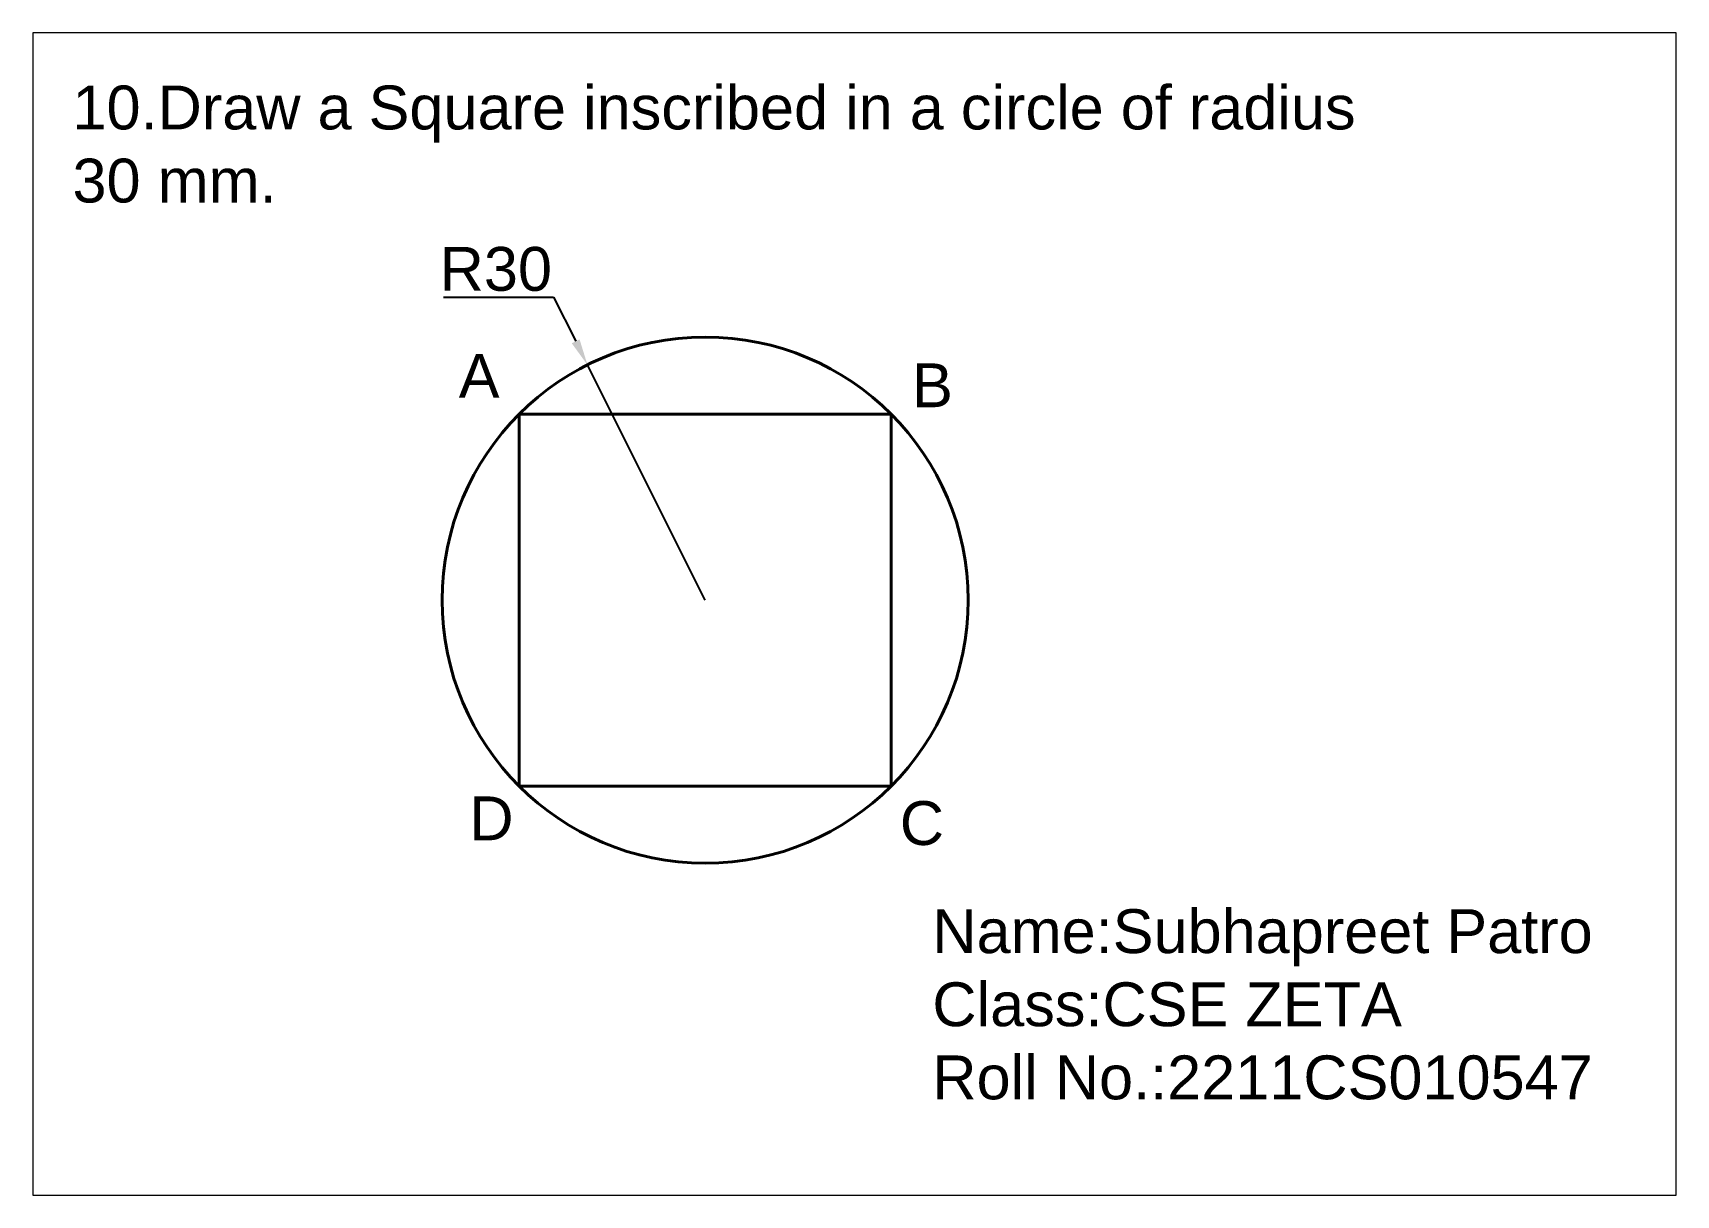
# Paper-space layout 'Layout10' of a CAD drawing. Header units: millimetres. Extents: x 30 to 267, y 21 to 189.
# The model-space entities are those that its viewports show. They can reach past a viewport. Long polylines and large blocks are cut down to what shows.
import ezdxf

# ---------------------------------------------------------------- set-up
doc = ezdxf.new("R2010")
doc.units = ezdxf.units.MM
doc.header["$PDMODE"] = 35
doc.header["$PDSIZE"] = 5
doc.styles.get("Standard").update_dxf_attribs({"font": 'arial.ttf'})
doc.dimstyles.new('ISO-25', dxfattribs={"dimtxt": 5, "dimasz": 3, "dimexe": 1.25, "dimexo": 0.625, "dimtad": 1, "dimtih": 1, "dimtoh": 1, "dimtxsty": 'Standard', "dimcen": 2.5, "dimadec": 0, "dimazin": 0, "dimtfac": 1, "dimtmove": 0, "dimatfit": 3, "dimfxl": 1, "dimarcsym": 0})

# ---------------------------------------------------------------- blocks, each defined once
blk = doc.blocks.new('*D18')
at = {"color": 0, "lineweight": -2, "transparency": 16777216}
for p, q in [((4057.33, 1829.65), (4069.89, 1829.65)), ((4069.89, 1829.65), (4072.41, 1824.61)), ((4087.18, 1795.1), (4073.75, 1821.92))]:
    blk.add_line(p, q, dxfattribs=at)
at = {"color": 0, "transparency": 16777216}
blk.add_solid([(4072.85, 1824.83), (4071.96, 1824.38), (4073.75, 1821.92)], dxfattribs=at)
at = {"layer": 'Defpoints', "color": 0, "transparency": 16777216}
for p in [(4073.75, 1821.92), (4087.18, 1795.1)]:
    blk.add_point(p, dxfattribs=at)
at = {"color": 0, "lineweight": 40, "transparency": 16777216, "insert": (4063.3, 1832.83), "char_height": 5, "attachment_point": 5}
blk.add_mtext('R30', dxfattribs=at)

msp = doc.modelspace()

# ---------------------------------------------------------------- linework, layer by layer
at = {"lineweight": 40}
msp.add_lwpolyline([(4065.963, 1816.309), (4065.963, 1773.882), (4108.389, 1773.882), (4108.389, 1816.309)], close=True, dxfattribs=at)
msp.add_circle((4087.176, 1795.096), 30, dxfattribs=at)

# ---------------------------------------------------------------- texts
at = {"lineweight": 40, "char_height": 5, "attachment_point": 1}
for s, width, insert in [('10.Draw a Square inscribed in a circle of radius 30 mm.', 151.3858, (4015.013, 1853.769)), ('A', 11.87698, (4059.065, 1823.166)), ('B', 17.17516, (4110.776, 1822.091)), ('D', 15.85735, (4060.28, 1772.713)), ('C', 4.69536, (4109.375, 1772.175)), ('Name:Subhapreet Patro\\PClass:CSE ZETA\\PRoll No.:2211CS010547', 77.07884, (4113.085, 1759.849))]:
    msp.add_mtext_dynamic_manual_height_columns(s, width=width, gutter_width=25, heights=[0], dxfattribs=dict(at, insert=insert))

# ---------------------------------------------------------------- dimensions: what is measured, and where the dimension line sits
at = {"lineweight": 40}
dim = msp.add_radius_dim(center=(4087.176, 1795.096), mpoint=(4073.75, 1821.924), dimstyle='ISO-25', dxfattribs=at)
dim.commit()
dim.dimension.update_dxf_attribs({"geometry": '*D18', "text_midpoint": (4063.295, 1829.646), "dimtype": 164})

psp = doc.layouts.new('Layout10')

# ---------------------------------------------------------------- viewports
at = {"layer": '0'}
psp.add_viewport(center=(148.5, 105), size=(237.6, 168), view_center_point=(4104.208, 1793.514), view_height=132.52309, dxfattribs=at)

doc.saveas('drawing.dxf')
